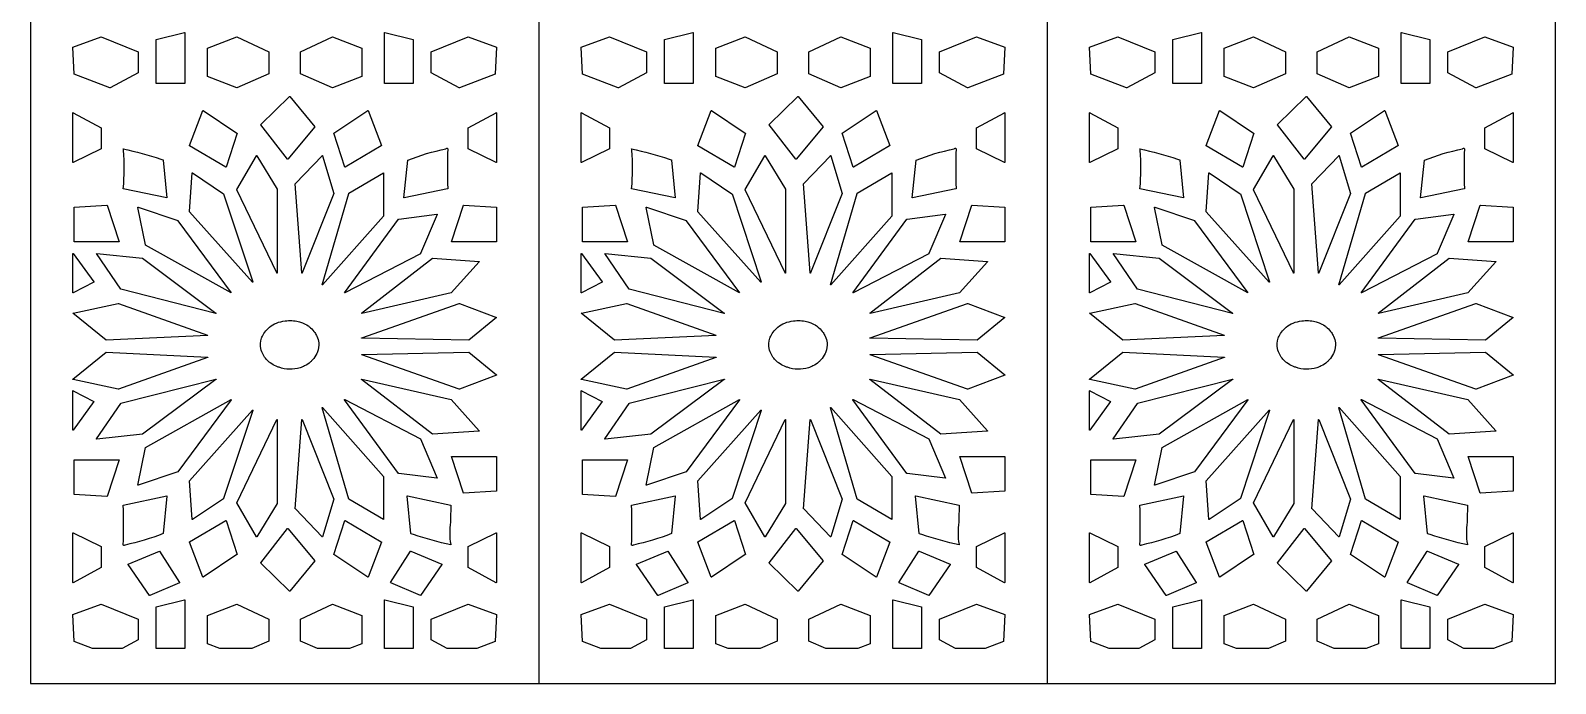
# Model space of a CAD drawing. Header units: millimetres. Extents: x -145 to 725, y -840 to 1160.
# Drawn here: x -145 to 725, y -840 to -467 of the extents above; entities that cross this region are included whole.
import ezdxf

# ---------------------------------------------------------------- set-up
doc = ezdxf.new("R2010")
doc.units = ezdxf.units.MM
doc.layers.add('Default', color=70, linetype='Continuous')

msp = doc.modelspace()

# ---------------------------------------------------------------- linework, layer by layer
at = {"layer": 'Default'}
for p, q in [((145, 1160), (145, -840)), ((435, 1160), (435, -840))]:
    msp.add_line(p, q, dxfattribs=at)
for points in [[(435, 1160), (145, 1160), (-145, 1160), (-145, -840), (145, -840), (435, -840), (725, -840), (725, 1160)], [(-73.3, -796.27), (-73.3, -796.27)], [(216.7, -796.27), (216.7, -796.27)], [(506.7, -796.27), (506.7, -796.27)], [(-120.76, -800.57), (-120.76, -800.57)], [(-83.51, -803.41), (-83.51, -803.41)], [(-44.04, -801.18), (-44.04, -801.18)], [(44.11, -801.27), (44.11, -801.27)], [(83.58, -803.33), (83.58, -803.33)], [(120.83, -800.66), (120.83, -800.66)], [(169.24, -800.57), (169.24, -800.57)], [(206.49, -803.41), (206.49, -803.41)], [(245.96, -801.18), (245.96, -801.18)], [(334.11, -801.27), (334.11, -801.27)], [(373.58, -803.33), (373.58, -803.33)], [(410.83, -800.66), (410.83, -800.66)], [(459.24, -800.57), (459.24, -800.57)], [(496.49, -803.41), (496.49, -803.41)], [(535.96, -801.18), (535.96, -801.18)], [(624.11, -801.27), (624.11, -801.27)], [(663.58, -803.33), (663.58, -803.33)], [(700.83, -800.66), (700.83, -800.66)], [(-120.11, -815.99), (-120.11, -815.99)], [(-44.11, -817.21), (-44.11, -817.21)], [(8.98, -815.68), (8.98, -815.68)], [(44.04, -817.3), (44.04, -817.3)], [(120.04, -816.07), (120.04, -816.07)], [(169.89, -815.99), (169.89, -815.99)], [(245.89, -817.21), (245.89, -817.21)], [(298.98, -815.68), (298.98, -815.68)], [(334.04, -817.3), (334.04, -817.3)], [(410.04, -816.07), (410.04, -816.07)], [(459.89, -815.99), (459.89, -815.99)], [(535.89, -817.21), (535.89, -817.21)], [(588.98, -815.68), (588.98, -815.68)], [(624.04, -817.3), (624.04, -817.3)], [(700.04, -816.07), (700.04, -816.07)]]:
    msp.add_lwpolyline(points, close=True, dxfattribs=at)
for points in [[(-73.38, -497.47), (-73.38, -472.64, -0.313957), (-73.3, -472.54), (-57.12, -468.56, -0.371407), (-56.98, -468.61, -0.132813), (-56.97, -468.65), (-56.97, -497.47, -0.355886), (-57.09, -497.57), (-73.27, -497.57, -0.312028), (-73.37, -497.5, -0.103796)], [(57.12, -468.56), (73.3, -472.54, -0.338746), (73.38, -472.63), (73.38, -472.64), (73.38, -497.47, -0.355888), (73.27, -497.57), (57.09, -497.57, -0.312009), (56.98, -497.5, -0.103813), (56.97, -497.47), (56.97, -468.65, -0.394029), (57.11, -468.56)], [(216.62, -497.47), (216.62, -472.64, -0.313957), (216.7, -472.54), (232.88, -468.56, -0.371407), (233.02, -468.61, -0.132813), (233.03, -468.65), (233.03, -497.47, -0.355886), (232.91, -497.57), (216.73, -497.57, -0.312028), (216.63, -497.5, -0.103796)], [(347.12, -468.56), (363.3, -472.54, -0.338746), (363.38, -472.63), (363.38, -472.64), (363.38, -497.47, -0.355888), (363.27, -497.57), (347.09, -497.57, -0.312009), (346.98, -497.5, -0.103813), (346.97, -497.47), (346.97, -468.65, -0.394029), (347.11, -468.56)], [(506.62, -497.47), (506.62, -472.64, -0.313957), (506.7, -472.54), (522.88, -468.56, -0.371407), (523.02, -468.61, -0.132813), (523.03, -468.65), (523.03, -497.47, -0.355886), (522.91, -497.57), (506.73, -497.57, -0.312028), (506.63, -497.5, -0.103796)], [(637.12, -468.56), (653.3, -472.54, -0.338746), (653.38, -472.63), (653.38, -472.64), (653.38, -497.47, -0.355888), (653.27, -497.57), (637.09, -497.57, -0.312009), (636.98, -497.5, -0.103813), (636.97, -497.47), (636.97, -468.65, -0.394029), (637.11, -468.56)], [(-104.67, -471.02), (-83.58, -479.6, -0.328432), (-83.51, -479.69), (-83.51, -491.34, -0.263614), (-83.57, -491.42), (-99.57, -500, -0.214637), (-99.68, -500.01), (-120.04, -492.35, -0.322823), (-120.11, -492.26), (-120.83, -476.93, -0.309298), (-120.76, -476.84), (-104.76, -471.02, -0.185215)], [(-27.32, -500.01), (-44.04, -493.57, -0.333557), (-44.11, -493.48), (-44.11, -477.54, -0.290236), (-44.04, -477.45), (-27.32, -471.02, -0.203521), (-27.21, -471.02), (-9.03, -479.6, -0.310421), (-8.98, -479.69), (-8.98, -491.95, -0.277557), (-9.04, -492.04), (-27.22, -500.01, -0.195534)], [(44.11, -477.54), (44.11, -493.48, -0.290236), (44.04, -493.57), (27.32, -500.01, -0.196401), (27.22, -500.01), (9.04, -492.04, -0.320509), (8.98, -491.95), (8.98, -479.69, -0.269905), (9.03, -479.6), (27.21, -471.02, -0.202155), (27.32, -471.02), (44.04, -477.45, -0.333557)], [(120.04, -492.35), (99.68, -500.01, -0.217911), (99.57, -500), (83.57, -491.42, -0.289603), (83.52, -491.34), (83.52, -479.69, -0.284943), (83.58, -479.6), (104.67, -471.02, -0.184502), (104.77, -471.02), (120.76, -476.84, -0.352308), (120.83, -476.93), (120.11, -492.26, -0.278825)], [(185.33, -471.02), (206.42, -479.6, -0.328432), (206.49, -479.69), (206.49, -491.34, -0.263614), (206.43, -491.42), (190.43, -500, -0.214637), (190.32, -500.01), (169.96, -492.35, -0.322823), (169.89, -492.26), (169.17, -476.93, -0.309298), (169.24, -476.84), (185.24, -471.02, -0.185215)], [(262.68, -500.01), (245.96, -493.57, -0.333557), (245.89, -493.48), (245.89, -477.54, -0.290236), (245.96, -477.45), (262.68, -471.02, -0.203521), (262.79, -471.02), (280.97, -479.6, -0.310421), (281.02, -479.69), (281.02, -491.95, -0.277557), (280.96, -492.04), (262.78, -500.01, -0.195534)], [(334.11, -477.54), (334.11, -493.48, -0.290236), (334.04, -493.57), (317.32, -500.01, -0.196401), (317.22, -500.01), (299.04, -492.04, -0.320509), (298.98, -491.95), (298.98, -479.69, -0.269905), (299.03, -479.6), (317.21, -471.02, -0.202155), (317.32, -471.02), (334.04, -477.45, -0.333557)], [(410.04, -492.35), (389.68, -500.01, -0.217911), (389.57, -500), (373.57, -491.42, -0.289603), (373.52, -491.34), (373.52, -479.69, -0.284943), (373.58, -479.6), (394.67, -471.02, -0.184502), (394.77, -471.02), (410.76, -476.84, -0.352308), (410.83, -476.93), (410.11, -492.26, -0.278825)], [(475.33, -471.02), (496.42, -479.6, -0.328432), (496.49, -479.69), (496.49, -491.34, -0.263614), (496.43, -491.42), (480.43, -500, -0.214637), (480.32, -500.01), (459.96, -492.35, -0.322823), (459.89, -492.26), (459.17, -476.93, -0.309298), (459.24, -476.84), (475.24, -471.02, -0.185215)], [(552.68, -500.01), (535.96, -493.57, -0.333557), (535.89, -493.48), (535.89, -477.54, -0.290236), (535.96, -477.45), (552.68, -471.02, -0.203521), (552.79, -471.02), (570.97, -479.6, -0.310421), (571.02, -479.69), (571.02, -491.95, -0.277557), (570.96, -492.04), (552.78, -500.01, -0.195534)], [(624.11, -477.54), (624.11, -493.48, -0.290236), (624.04, -493.57), (607.32, -500.01, -0.196401), (607.22, -500.01), (589.04, -492.04, -0.320509), (588.98, -491.95), (588.98, -479.69, -0.269905), (589.03, -479.6), (607.21, -471.02, -0.202155), (607.32, -471.02), (624.04, -477.45, -0.333557)], [(700.04, -492.35), (679.68, -500.01, -0.217911), (679.57, -500), (663.57, -491.42, -0.289603), (663.52, -491.34), (663.52, -479.69, -0.284943), (663.58, -479.6), (684.67, -471.02, -0.184502), (684.77, -471.02), (700.76, -476.84, -0.352308), (700.83, -476.93), (700.11, -492.26, -0.278825)], [(-46.47, -513.03), (-27.2, -525.9, -0.354317), (-27.16, -526), (-33.34, -545.32, -0.435093), (-33.52, -545.37), (-54.24, -533.11, -0.388342), (-54.29, -533), (-46.65, -513.07, -0.443491)], [(-13.67, -521.01), (2.76, -505.07, -0.435072), (2.94, -505.08), (17.18, -522.24, -0.364864), (17.18, -522.36), (1.85, -540.75, -0.459083), (1.66, -540.75), (-13.68, -521.13, -0.385253)], [(55.14, -533.11), (34.42, -545.37, -0.363873), (34.26, -545.35, -0.100889), (34.24, -545.32), (28.06, -526, -0.319753), (28.1, -525.9), (47.37, -513.03, -0.360597), (47.53, -513.04, -0.105389), (47.55, -513.07), (55.19, -533, -0.353843)], [(243.53, -513.03), (262.8, -525.9, -0.354317), (262.84, -526), (256.66, -545.32, -0.435093), (256.48, -545.37), (235.76, -533.11, -0.388342), (235.71, -533), (243.35, -513.07, -0.443491)], [(276.33, -521.01), (292.76, -505.07, -0.435072), (292.94, -505.08), (307.18, -522.24, -0.364864), (307.18, -522.36), (291.85, -540.75, -0.459083), (291.66, -540.75), (276.32, -521.13, -0.385253)], [(345.14, -533.11), (324.42, -545.37, -0.363873), (324.26, -545.35, -0.100889), (324.24, -545.32), (318.06, -526, -0.319753), (318.1, -525.9), (337.37, -513.03, -0.360597), (337.53, -513.04, -0.105389), (337.55, -513.07), (345.19, -533, -0.353843)], [(533.53, -513.03), (552.8, -525.9, -0.354317), (552.84, -526), (546.66, -545.32, -0.435093), (546.48, -545.37), (525.76, -533.11, -0.388342), (525.71, -533), (533.35, -513.07, -0.443491)], [(566.33, -521.01), (582.76, -505.07, -0.435072), (582.94, -505.08), (597.18, -522.24, -0.364864), (597.18, -522.36), (581.85, -540.75, -0.459083), (581.66, -540.75), (566.32, -521.13, -0.385253)], [(635.14, -533.11), (614.42, -545.37, -0.363873), (614.26, -545.35, -0.100889), (614.24, -545.32), (608.06, -526, -0.319753), (608.1, -525.9), (627.37, -513.03, -0.360597), (627.53, -513.04, -0.105389), (627.55, -513.07), (635.19, -533, -0.353843)], [(-104.6, -522.91), (-104.6, -534.79, -0.268212), (-104.66, -534.87), (-120.66, -542.62, -0.341154), (-120.81, -542.59, -0.208315), (-120.83, -542.53), (-120.83, -514.33, -0.390005), (-120.7, -514.24, -0.076348), (-120.66, -514.25), (-104.66, -522.83, -0.291202)], [(104.6, -534.79), (104.6, -522.91, -0.26013), (104.66, -522.83), (120.66, -514.25, -0.337115), (120.81, -514.27, -0.224277), (120.83, -514.33), (120.83, -542.53, -0.389397), (120.7, -542.63, -0.065958), (120.66, -542.62), (104.66, -534.87, -0.306925)], [(185.4, -522.91), (185.4, -534.79, -0.268212), (185.34, -534.87), (169.34, -542.62, -0.341154), (169.19, -542.59, -0.208315), (169.17, -542.53), (169.17, -514.33, -0.390005), (169.3, -514.24, -0.076348), (169.34, -514.25), (185.34, -522.83, -0.291202)], [(394.6, -534.79), (394.6, -522.91, -0.26013), (394.66, -522.83), (410.66, -514.25, -0.337115), (410.81, -514.27, -0.224277), (410.83, -514.33), (410.83, -542.53, -0.389397), (410.7, -542.63, -0.065958), (410.66, -542.62), (394.66, -534.87, -0.306925)], [(475.4, -522.91), (475.4, -534.79, -0.268212), (475.34, -534.87), (459.34, -542.62, -0.341154), (459.19, -542.59, -0.208315), (459.17, -542.53), (459.17, -514.33, -0.390005), (459.3, -514.24, -0.076348), (459.34, -514.25), (475.34, -522.83, -0.291202)], [(684.6, -534.79), (684.6, -522.91, -0.26013), (684.66, -522.83), (700.66, -514.25, -0.337115), (700.81, -514.27, -0.224277), (700.83, -514.33), (700.83, -542.53, -0.389397), (700.7, -542.63, -0.065958), (700.66, -542.62), (684.66, -534.87, -0.306925)], [(-92.09, -534.92, -0.031047), (-70.73, -540.76, -0.001988), (-69.41, -541.22, -0.321287), (-69.33, -541.3), (-67.15, -562.76, -0.393551), (-67.28, -562.86), (-67.3, -562.86), (-92.04, -557.65, 0.040598), (-91.93, -535.71, 0.122148)], [(-15.9, -538.81), (-4.26, -557.82, -0.140421), (-4.25, -557.86), (-4.25, -605.68, -0.776467), (-4.47, -605.72), (-27.38, -558.2, -0.249426), (-27.37, -558.12), (-16.1, -538.81, -0.544222)], [(9.7, -605.69), (6.07, -554.8, -0.213473), (6.09, -554.73), (21.36, -538.79, -0.58351), (21.56, -538.83), (21.56, -538.83), (28.11, -560.29, -0.171915), (28.11, -560.34), (9.93, -605.72, -0.542218), (9.72, -605.74, -0.146566)], [(92.94, -557.65), (68.2, -562.86, -0.369619), (68.06, -562.81, -0.157009), (68.05, -562.76), (70.24, -541.3, -0.039301), (91.96, -534.82), (91.97, -534.82, -0.214847), (92.42, -534.55, -0.191851), (92.89, -534.68, -0.151676), (93.03, -534.84, 0.017088), (93.03, -557.55, -0.334655)], [(197.91, -534.92, -0.031047), (219.27, -540.76, -0.001988), (220.59, -541.22, -0.321287), (220.67, -541.3), (222.85, -562.76, -0.393551), (222.72, -562.86), (222.7, -562.86), (197.96, -557.65, 0.040598), (198.07, -535.71, 0.122148)], [(274.1, -538.81), (285.74, -557.82, -0.140421), (285.75, -557.86), (285.75, -605.68, -0.776467), (285.53, -605.72), (262.62, -558.2, -0.249426), (262.63, -558.12), (273.9, -538.81, -0.544222)], [(299.7, -605.69), (296.07, -554.8, -0.213473), (296.09, -554.73), (311.36, -538.79, -0.58351), (311.56, -538.83), (311.56, -538.83), (318.11, -560.29, -0.171915), (318.11, -560.34), (299.93, -605.72, -0.542218), (299.72, -605.74, -0.146566)], [(382.94, -557.65), (358.2, -562.86, -0.369619), (358.06, -562.81, -0.157009), (358.05, -562.76), (360.24, -541.3, -0.039301), (381.96, -534.82), (381.97, -534.82, -0.214847), (382.42, -534.55, -0.191851), (382.89, -534.68, -0.151676), (383.03, -534.84, 0.017088), (383.03, -557.55, -0.334655)], [(487.91, -534.92, -0.031047), (509.27, -540.76, -0.001988), (510.59, -541.22, -0.321287), (510.67, -541.3), (512.85, -562.76, -0.393551), (512.72, -562.86), (512.7, -562.86), (487.96, -557.65, 0.040598), (488.07, -535.71, 0.122148)], [(564.1, -538.81), (575.74, -557.82, -0.140421), (575.75, -557.86), (575.75, -605.68, -0.776467), (575.53, -605.72), (552.62, -558.2, -0.249426), (552.63, -558.12), (563.9, -538.81, -0.544222)], [(589.7, -605.69), (586.07, -554.8, -0.213473), (586.09, -554.73), (601.36, -538.79, -0.58351), (601.56, -538.83), (601.56, -538.83), (608.11, -560.29, -0.171915), (608.11, -560.34), (589.93, -605.72, -0.542218), (589.72, -605.74, -0.146566)], [(672.94, -557.65), (648.2, -562.86, -0.369619), (648.06, -562.81, -0.157009), (648.05, -562.76), (650.24, -541.3, -0.039301), (671.96, -534.82), (671.97, -534.82, -0.214847), (672.42, -534.55, -0.191851), (672.89, -534.68, -0.151676), (673.03, -534.84, 0.017088), (673.03, -557.55, -0.334655)], [(-52.65, -548.59), (-34.83, -560.54, -0.168051), (-34.8, -560.59), (-18.07, -610.87, -0.688281), (-18.27, -610.95), (-54.27, -570.8, -0.204054), (-54.29, -570.73), (-52.84, -548.66, -0.51677)], [(21.34, -612.41), (36.61, -560.29, -0.189507), (36.66, -560.23), (56.29, -548.58, -0.454024), (56.47, -548.63, -0.118573), (56.47, -548.66), (56.47, -573.19, -0.183816), (56.45, -573.25), (21.55, -612.49, -0.553764), (21.34, -612.47, -0.20786)], [(237.35, -548.59), (255.17, -560.54, -0.168051), (255.2, -560.59), (271.93, -610.87, -0.688281), (271.73, -610.95), (235.73, -570.8, -0.204054), (235.71, -570.73), (237.16, -548.66, -0.51677)], [(311.34, -612.41), (326.61, -560.29, -0.189507), (326.66, -560.23), (346.29, -548.58, -0.454024), (346.47, -548.63, -0.118573), (346.47, -548.66), (346.47, -573.19, -0.183816), (346.45, -573.25), (311.55, -612.49, -0.553764), (311.34, -612.47, -0.20786)], [(527.35, -548.59), (545.17, -560.54, -0.168051), (545.2, -560.59), (561.93, -610.87, -0.688281), (561.73, -610.95), (525.73, -570.8, -0.204054), (525.71, -570.73), (527.16, -548.66, -0.51677)], [(601.34, -612.41), (616.61, -560.29, -0.189507), (616.66, -560.23), (636.29, -548.58, -0.454024), (636.47, -548.63, -0.118573), (636.47, -548.66), (636.47, -573.19, -0.183816), (636.45, -573.25), (601.55, -612.49, -0.553764), (601.34, -612.47, -0.20786)], [(-120.11, -587.9), (-120.11, -568.28, -0.348082), (-120, -568.19), (-101.46, -566.96, -0.326372), (-101.34, -567.02), (-101.34, -567.03), (-94.43, -587.88, -0.377277), (-94.51, -588, -0.057318), (-94.54, -588), (-119.99, -588, -0.333844), (-120.1, -587.93, -0.087285)], [(-30.61, -617.11), (-79.33, -589.82, -0.22772), (-79.38, -589.76), (-83.74, -568.3, -0.488385), (-83.59, -568.19), (-61.04, -575.86, -0.152), (-60.99, -575.9), (-30.45, -616.98, -0.494369), (-30.54, -617.12, -0.128005)], [(34.08, -616.98), (64.99, -574.98, -0.198653), (65.07, -574.93), (86.89, -572.17, -0.407113), (87.02, -572.25, -0.162856), (87.01, -572.3), (77.56, -594.68, -0.16679), (77.51, -594.73), (34.24, -617.11, -0.46922), (34.07, -617.06, -0.288409)], [(95.16, -587.88), (102.06, -567.03, -0.303537), (102.18, -566.96), (120.73, -568.19, -0.267642), (120.82, -568.24, -0.12097), (120.83, -568.28), (120.83, -587.9, -0.355753), (120.72, -588), (120.72, -588), (95.27, -588, -0.335937), (95.16, -587.94, -0.179979)], [(169.89, -587.9), (169.89, -568.28, -0.348082), (170, -568.19), (188.54, -566.96, -0.326372), (188.66, -567.02), (188.66, -567.03), (195.57, -587.88, -0.377277), (195.49, -588, -0.057318), (195.46, -588), (170.01, -588, -0.333844), (169.9, -587.93, -0.087285)], [(259.39, -617.11), (210.67, -589.82, -0.22772), (210.62, -589.76), (206.26, -568.3, -0.488385), (206.41, -568.19), (228.96, -575.86, -0.152), (229.01, -575.9), (259.55, -616.98, -0.494369), (259.46, -617.12, -0.128005)], [(324.08, -616.98), (354.99, -574.98, -0.198653), (355.07, -574.93), (376.89, -572.17, -0.407113), (377.02, -572.25, -0.162856), (377.01, -572.3), (367.56, -594.68, -0.16679), (367.51, -594.73), (324.24, -617.11, -0.46922), (324.07, -617.06, -0.288409)], [(385.16, -587.88), (392.06, -567.03, -0.303537), (392.18, -566.96), (410.73, -568.19, -0.267642), (410.82, -568.24, -0.12097), (410.83, -568.28), (410.83, -587.9, -0.355753), (410.72, -588), (410.72, -588), (385.27, -588, -0.335937), (385.16, -587.94, -0.179979)], [(459.89, -587.9), (459.89, -568.28, -0.348082), (460, -568.19), (478.54, -566.96, -0.326372), (478.66, -567.02), (478.66, -567.03), (485.57, -587.88, -0.377277), (485.49, -588, -0.057318), (485.46, -588), (460.01, -588, -0.333844), (459.9, -587.93, -0.087285)], [(549.39, -617.11), (500.67, -589.82, -0.22772), (500.62, -589.76), (496.26, -568.3, -0.488385), (496.41, -568.19), (518.96, -575.86, -0.152), (519.01, -575.9), (549.55, -616.98, -0.494369), (549.46, -617.12, -0.128005)], [(614.08, -616.98), (644.99, -574.98, -0.198653), (645.07, -574.93), (666.89, -572.17, -0.407113), (667.02, -572.25, -0.162856), (667.01, -572.3), (657.56, -594.68, -0.16679), (657.51, -594.73), (614.24, -617.11, -0.46922), (614.07, -617.06, -0.288409)], [(675.16, -587.88), (682.06, -567.03, -0.303537), (682.18, -566.96), (700.73, -568.19, -0.267642), (700.82, -568.24, -0.12097), (700.83, -568.28), (700.83, -587.9, -0.355753), (700.72, -588), (700.72, -588), (675.27, -588, -0.335937), (675.16, -587.94, -0.179979)], [(-108.84, -610.98), (-120.66, -617.11, -0.355387), (-120.81, -617.08, -0.237636), (-120.83, -617.03), (-120.83, -594.65, -0.365915), (-120.73, -594.55, -0.27671), (-120.62, -594.6), (-108.8, -610.84, -0.438598)], [(-81.01, -597.33), (-39.19, -628.6, -0.597002), (-39.25, -628.77, -0.107699), (-39.3, -628.77), (-93.48, -614.97, -0.190932), (-93.55, -614.93), (-107.36, -594.7, -0.542452), (-107.26, -594.55), (-107.25, -594.55), (-81.07, -597.31, -0.134841)], [(84.37, -597.31), (110.91, -599.15, -0.515323), (111.01, -599.27, -0.116496), (110.99, -599.31), (94.99, -617.09, -0.15123), (94.93, -617.12), (44.03, -628.77, -0.466255), (43.88, -628.69, -0.271128), (43.92, -628.6), (84.28, -597.34, -0.179097)], [(181.16, -610.98), (169.34, -617.11, -0.355387), (169.19, -617.08, -0.237636), (169.17, -617.03), (169.17, -594.65, -0.365915), (169.27, -594.55, -0.27671), (169.38, -594.6), (181.2, -610.84, -0.438598)], [(208.99, -597.33), (250.81, -628.6, -0.597002), (250.75, -628.77, -0.107699), (250.7, -628.77), (196.52, -614.97, -0.190932), (196.45, -614.93), (182.64, -594.7, -0.542452), (182.74, -594.55), (182.75, -594.55), (208.93, -597.31, -0.134841)], [(374.37, -597.31), (400.91, -599.15, -0.515323), (401.01, -599.27, -0.116496), (400.99, -599.31), (384.99, -617.09, -0.15123), (384.93, -617.12), (334.03, -628.77, -0.466255), (333.88, -628.69, -0.271128), (333.92, -628.6), (374.28, -597.34, -0.179097)], [(471.16, -610.98), (459.34, -617.11, -0.355387), (459.19, -617.08, -0.237636), (459.17, -617.03), (459.17, -594.65, -0.365915), (459.27, -594.55, -0.27671), (459.38, -594.6), (471.2, -610.84, -0.438598)], [(498.99, -597.33), (540.81, -628.6, -0.597002), (540.75, -628.77, -0.107699), (540.7, -628.77), (486.52, -614.97, -0.190932), (486.45, -614.93), (472.64, -594.7, -0.542452), (472.74, -594.55), (472.75, -594.55), (498.93, -597.31, -0.134841)], [(664.37, -597.31), (690.91, -599.15, -0.515323), (691.01, -599.27, -0.116496), (690.99, -599.31), (674.99, -617.09, -0.15123), (674.93, -617.12), (624.03, -628.77, -0.466255), (623.88, -628.69, -0.271128), (623.92, -628.6), (664.28, -597.34, -0.179097)], [(-94.86, -623.07), (-43.95, -641.16, -0.788219), (-43.99, -641.34), (-43.99, -641.34), (-101.8, -644.1, -0.188634), (-101.89, -644.07), (-120.8, -628.75, -0.609808), (-120.75, -628.58), (-94.93, -623.06, -0.137896)], [(105.08, -644.1), (43.99, -642.87, -0.559991), (43.89, -642.75, -0.218751), (43.95, -642.69), (99.58, -623.07, -0.175925), (99.68, -623.07), (120.77, -631.04, -0.612357), (120.8, -631.2), (105.16, -644.07, -0.173252)], [(195.14, -623.07), (246.05, -641.16, -0.788219), (246.01, -641.34), (246.01, -641.34), (188.2, -644.1, -0.188634), (188.11, -644.07), (169.2, -628.75, -0.609808), (169.25, -628.58), (195.07, -623.06, -0.137896)], [(395.08, -644.1), (333.99, -642.87, -0.559991), (333.89, -642.75, -0.218751), (333.95, -642.69), (389.58, -623.07, -0.175925), (389.68, -623.07), (410.77, -631.04, -0.612357), (410.8, -631.2), (395.16, -644.07, -0.173252)], [(485.14, -623.07), (536.05, -641.16, -0.788219), (536.01, -641.34), (536.01, -641.34), (478.2, -644.1, -0.188634), (478.11, -644.07), (459.2, -628.75, -0.609808), (459.25, -628.58), (485.07, -623.06, -0.137896)], [(685.08, -644.1), (623.99, -642.87, -0.559991), (623.89, -642.75, -0.218751), (623.95, -642.69), (679.58, -623.07, -0.175925), (679.68, -623.07), (700.77, -631.04, -0.612357), (700.8, -631.2), (685.16, -644.07, -0.173252)], [(2.85, -660.71, -0.068165), (-3.21, -659.56, -0.018332), (-4.85, -658.94, -0.056741), (-8.19, -657.06, -0.023658), (-9.47, -656.05, -0.064014), (-11.46, -653.8, -0.041877), (-12.33, -652.27, -0.07775), (-13.58, -648.9, -0.133544), (-13.17, -642.96, -0.025756), (-12.71, -641.82, -0.061011), (-10.7, -638.73, -0.044453), (-8.6, -636.66, -0.072767), (-4.7, -634.33, -0.06443), (0.24, -633.05, -0.092176), (7.78, -633.47, -0.035694), (10.12, -634.19, -0.058051), (13.33, -635.89, -0.036229), (14.75, -637.02, -0.061687), (17.22, -639.78, -0.044168), (18.42, -641.87, -0.08405), (19.44, -645.61, -0.113781), (18.76, -650.77, -0.022101), (18.34, -651.75, -0.070272), (15.86, -655.35, -0.023478), (14.75, -656.45, -0.071074), (11.39, -658.81, -0.042337), (8.82, -659.84, -0.075667)], [(292.85, -660.71, -0.068165), (286.79, -659.56, -0.018332), (285.15, -658.94, -0.056741), (281.81, -657.06, -0.023658), (280.53, -656.05, -0.064014), (278.54, -653.8, -0.041877), (277.67, -652.27, -0.07775), (276.42, -648.9, -0.133544), (276.83, -642.96, -0.025756), (277.29, -641.82, -0.061011), (279.3, -638.73, -0.044453), (281.4, -636.66, -0.072767), (285.3, -634.33, -0.06443), (290.24, -633.05, -0.092176), (297.78, -633.47, -0.035694), (300.12, -634.19, -0.058051), (303.33, -635.89, -0.036229), (304.75, -637.02, -0.061687), (307.22, -639.78, -0.044168), (308.42, -641.87, -0.08405), (309.44, -645.61, -0.113781), (308.76, -650.77, -0.022101), (308.34, -651.75, -0.070272), (305.86, -655.35, -0.023478), (304.75, -656.45, -0.071074), (301.39, -658.81, -0.042337), (298.82, -659.84, -0.075667)], [(582.85, -660.71, -0.068165), (576.79, -659.56, -0.018332), (575.15, -658.94, -0.056741), (571.81, -657.06, -0.023658), (570.53, -656.05, -0.064014), (568.54, -653.8, -0.041877), (567.67, -652.27, -0.07775), (566.42, -648.9, -0.133544), (566.83, -642.96, -0.025756), (567.29, -641.82, -0.061011), (569.3, -638.73, -0.044453), (571.4, -636.66, -0.072767), (575.3, -634.33, -0.06443), (580.24, -633.05, -0.092176), (587.78, -633.47, -0.035694), (590.12, -634.19, -0.058051), (593.33, -635.89, -0.036229), (594.75, -637.02, -0.061687), (597.22, -639.78, -0.044168), (598.42, -641.87, -0.08405), (599.44, -645.61, -0.113781), (598.76, -650.77, -0.022101), (598.34, -651.75, -0.070272), (595.86, -655.35, -0.023478), (594.75, -656.45, -0.071074), (591.39, -658.81, -0.042337), (588.82, -659.84, -0.075667)], [(-101.8, -650.96), (-43.99, -653.72, -0.563864), (-43.89, -653.84, -0.2084), (-43.95, -653.9), (-94.86, -671.99, -0.137807), (-94.93, -671.99), (-120.75, -666.48, -0.69256), (-120.8, -666.31), (-101.89, -650.98, -0.178487)], [(99.58, -671.99), (43.95, -652.37, -0.789035), (43.99, -652.18), (43.99, -652.18), (105.08, -650.96, -0.184088), (105.16, -650.99), (120.8, -663.86, -0.562993), (120.77, -664.02), (99.68, -671.99, -0.175566)], [(188.2, -650.96), (246.01, -653.72, -0.563864), (246.11, -653.84, -0.2084), (246.05, -653.9), (195.14, -671.99, -0.137807), (195.07, -671.99), (169.25, -666.48, -0.69256), (169.2, -666.31), (188.11, -650.98, -0.178487)], [(389.58, -671.99), (333.95, -652.37, -0.789035), (333.99, -652.18), (333.99, -652.18), (395.08, -650.96, -0.184088), (395.16, -650.99), (410.8, -663.86, -0.562993), (410.77, -664.02), (389.68, -671.99, -0.175566)], [(478.2, -650.96), (536.01, -653.72, -0.563864), (536.11, -653.84, -0.2084), (536.05, -653.9), (485.14, -671.99, -0.137807), (485.07, -671.99), (459.25, -666.48, -0.69256), (459.2, -666.31), (478.11, -650.98, -0.178487)], [(679.58, -671.99), (623.95, -652.37, -0.789035), (623.99, -652.18), (623.99, -652.18), (685.08, -650.96, -0.184088), (685.16, -650.99), (700.8, -663.86, -0.562993), (700.77, -664.02), (679.68, -671.99, -0.175566)], [(-107.36, -700.36), (-93.55, -680.13, -0.174423), (-93.48, -680.08), (-39.3, -666.29, -0.467643), (-39.16, -666.37, -0.281397), (-39.19, -666.46), (-81.01, -697.72, -0.134059), (-81.07, -697.75), (-107.25, -700.51, -0.493192), (-107.38, -700.41, -0.142089)], [(84.28, -697.72), (43.92, -666.45, -0.589798), (43.97, -666.29, -0.101883), (44.03, -666.29), (94.93, -677.94, -0.162034), (94.99, -677.97), (110.99, -695.75, -0.563857), (110.91, -695.91), (110.91, -695.91), (84.37, -697.75, -0.186951)], [(182.64, -700.36), (196.45, -680.13, -0.174423), (196.52, -680.08), (250.7, -666.29, -0.467643), (250.84, -666.37, -0.281397), (250.81, -666.46), (208.99, -697.72, -0.134059), (208.93, -697.75), (182.75, -700.51, -0.493192), (182.62, -700.41, -0.142089)], [(374.28, -697.72), (333.92, -666.45, -0.589798), (333.97, -666.29, -0.101883), (334.03, -666.29), (384.93, -677.94, -0.162034), (384.99, -677.97), (400.99, -695.75, -0.563857), (400.91, -695.91), (400.91, -695.91), (374.37, -697.75, -0.186951)], [(472.64, -700.36), (486.45, -680.13, -0.174423), (486.52, -680.08), (540.7, -666.29, -0.467643), (540.84, -666.37, -0.281397), (540.81, -666.46), (498.99, -697.72, -0.134059), (498.93, -697.75), (472.75, -700.51, -0.493192), (472.62, -700.41, -0.142089)], [(664.28, -697.72), (623.92, -666.45, -0.589798), (623.97, -666.29, -0.101883), (624.03, -666.29), (674.93, -677.94, -0.162034), (674.99, -677.97), (690.99, -695.75, -0.563857), (690.91, -695.91), (690.91, -695.91), (664.37, -697.75, -0.186951)], [(-108.8, -679.16), (-120.62, -695.4, -0.449433), (-120.82, -695.4, -0.23657), (-120.83, -695.35), (-120.83, -672.97, -0.35362), (-120.72, -672.88, -0.11589), (-120.66, -672.89), (-108.84, -679.02, -0.489108)], [(-61.04, -719.2), (-83.59, -726.86, -0.398415), (-83.74, -726.81, -0.165449), (-83.74, -726.76), (-79.38, -705.3, -0.210051), (-79.33, -705.23), (-30.61, -677.95, -0.489451), (-30.43, -678, -0.283357), (-30.45, -678.08), (-60.99, -719.16, -0.15133)], [(34.24, -677.95), (77.51, -700.33, -0.184006), (77.56, -700.38), (87.01, -722.76, -0.463848), (86.9, -722.89), (86.89, -722.89), (65.07, -720.13, -0.210212), (64.99, -720.08), (34.08, -678.08, -0.488861), (34.16, -677.94, -0.151499)], [(181.2, -679.16), (169.38, -695.4, -0.449433), (169.18, -695.4, -0.23657), (169.17, -695.35), (169.17, -672.97, -0.35362), (169.28, -672.88, -0.11589), (169.34, -672.89), (181.16, -679.02, -0.489108)], [(228.96, -719.2), (206.41, -726.86, -0.398415), (206.26, -726.81, -0.165449), (206.26, -726.76), (210.62, -705.3, -0.210051), (210.67, -705.23), (259.39, -677.95, -0.489451), (259.57, -678, -0.283357), (259.55, -678.08), (229.01, -719.16, -0.15133)], [(324.24, -677.95), (367.51, -700.33, -0.184006), (367.56, -700.38), (377.01, -722.76, -0.463848), (376.9, -722.89), (376.89, -722.89), (355.07, -720.13, -0.210212), (354.99, -720.08), (324.08, -678.08, -0.488861), (324.16, -677.94, -0.151499)], [(471.2, -679.16), (459.38, -695.4, -0.449433), (459.18, -695.4, -0.23657), (459.17, -695.35), (459.17, -672.97, -0.35362), (459.28, -672.88, -0.11589), (459.34, -672.89), (471.16, -679.02, -0.489108)], [(518.96, -719.2), (496.41, -726.86, -0.398415), (496.26, -726.81, -0.165449), (496.26, -726.76), (500.62, -705.3, -0.210051), (500.67, -705.23), (549.39, -677.95, -0.489451), (549.57, -678, -0.283357), (549.55, -678.08), (519.01, -719.16, -0.15133)], [(614.24, -677.95), (657.51, -700.33, -0.184006), (657.56, -700.38), (667.01, -722.76, -0.463848), (666.9, -722.89), (666.89, -722.89), (645.07, -720.13, -0.210212), (644.99, -720.08), (614.08, -678.08, -0.488861), (614.16, -677.94, -0.151499)], [(-34.83, -734.52), (-52.65, -746.47, -0.435982), (-52.83, -746.43), (-52.84, -746.4), (-54.29, -724.33, -0.203097), (-54.27, -724.26), (-18.27, -684.1, -0.542639), (-18.07, -684.12, -0.222525), (-18.07, -684.19), (-34.8, -734.47, -0.164767)], [(36.61, -734.77), (21.34, -682.65, -0.686973), (21.55, -682.57), (56.45, -721.81, -0.186194), (56.47, -721.87), (56.47, -746.39, -0.512392), (56.29, -746.47), (36.66, -734.82, -0.19074)], [(255.17, -734.52), (237.35, -746.47, -0.435982), (237.17, -746.43), (237.16, -746.4), (235.71, -724.33, -0.203097), (235.73, -724.26), (271.73, -684.1, -0.542639), (271.93, -684.12, -0.222525), (271.93, -684.19), (255.2, -734.47, -0.164767)], [(326.61, -734.77), (311.34, -682.65, -0.686973), (311.55, -682.57), (346.45, -721.81, -0.186194), (346.47, -721.87), (346.47, -746.39, -0.512392), (346.29, -746.47), (326.66, -734.82, -0.19074)], [(545.17, -734.52), (527.35, -746.47, -0.435982), (527.17, -746.43), (527.16, -746.4), (525.71, -724.33, -0.203097), (525.73, -724.26), (561.73, -684.1, -0.542639), (561.93, -684.12, -0.222525), (561.93, -684.19), (545.2, -734.47, -0.164767)], [(616.61, -734.77), (601.34, -682.65, -0.686973), (601.55, -682.57), (636.45, -721.81, -0.186194), (636.47, -721.87), (636.47, -746.39, -0.512392), (636.29, -746.47), (616.66, -734.82, -0.19074)], [(-4.26, -737.24), (-15.9, -756.25, -0.546929), (-16.1, -756.25), (-27.37, -736.93, -0.251812), (-27.38, -736.85), (-4.47, -689.34, -0.547032), (-4.26, -689.33, -0.140992), (-4.25, -689.37), (-4.25, -737.2, -0.136754)], [(21.36, -756.27), (6.09, -740.32, -0.220153), (6.07, -740.26), (9.7, -689.37, -0.799484), (9.93, -689.34), (28.11, -734.71, -0.172409), (28.11, -734.77), (21.56, -756.23, -0.524675)], [(285.74, -737.24), (274.1, -756.25, -0.546929), (273.9, -756.25), (262.63, -736.93, -0.251812), (262.62, -736.85), (285.53, -689.34, -0.547032), (285.74, -689.33, -0.140992), (285.75, -689.37), (285.75, -737.2, -0.136754)], [(311.36, -756.27), (296.09, -740.32, -0.220153), (296.07, -740.26), (299.7, -689.37, -0.799484), (299.93, -689.34), (318.11, -734.71, -0.172409), (318.11, -734.77), (311.56, -756.23, -0.524675)], [(575.74, -737.24), (564.1, -756.25, -0.546929), (563.9, -756.25), (552.63, -736.93, -0.251812), (552.62, -736.85), (575.53, -689.34, -0.547032), (575.74, -689.33, -0.140992), (575.75, -689.37), (575.75, -737.2, -0.136754)], [(601.36, -756.27), (586.09, -740.32, -0.220153), (586.07, -740.26), (589.7, -689.37, -0.799484), (589.93, -689.34), (608.11, -734.71, -0.172409), (608.11, -734.77), (601.56, -756.23, -0.524675)], [(-94.43, -712.39), (-101.34, -733.24, -0.303537), (-101.46, -733.31), (-120, -732.08, -0.267642), (-120.1, -732.03, -0.12097), (-120.11, -731.99), (-120.11, -712.37, -0.355753), (-120, -712.27), (-119.99, -712.27), (-94.54, -712.27, -0.335937), (-94.43, -712.34, -0.179979)], [(102.06, -731.4), (95.16, -710.55, -0.377277), (95.24, -710.44, -0.057317), (95.27, -710.43), (120.72, -710.43, -0.333845), (120.83, -710.5, -0.087285), (120.83, -710.53), (120.83, -730.15, -0.348082), (120.73, -730.24), (102.18, -731.47, -0.326372), (102.07, -731.41)], [(195.57, -712.39), (188.66, -733.24, -0.303537), (188.54, -733.31), (170, -732.08, -0.267642), (169.9, -732.03, -0.12097), (169.89, -731.99), (169.89, -712.37, -0.355753), (170, -712.27), (170.01, -712.27), (195.46, -712.27, -0.335937), (195.57, -712.34, -0.179979)], [(392.06, -731.4), (385.16, -710.55, -0.377277), (385.24, -710.44, -0.057317), (385.27, -710.43), (410.72, -710.43, -0.333845), (410.83, -710.5, -0.087285), (410.83, -710.53), (410.83, -730.15, -0.348082), (410.73, -730.24), (392.18, -731.47, -0.326372), (392.07, -731.41)], [(485.57, -712.39), (478.66, -733.24, -0.303537), (478.54, -733.31), (460, -732.08, -0.267642), (459.9, -732.03, -0.12097), (459.89, -731.99), (459.89, -712.37, -0.355753), (460, -712.27), (460.01, -712.27), (485.46, -712.27, -0.335937), (485.57, -712.34, -0.179979)], [(682.06, -731.4), (675.16, -710.55, -0.377277), (675.24, -710.44, -0.057317), (675.27, -710.43), (700.72, -710.43, -0.333845), (700.83, -710.5, -0.087285), (700.83, -710.53), (700.83, -730.15, -0.348082), (700.73, -730.24), (682.18, -731.47, -0.326372), (682.07, -731.41)], [(-92.04, -738.14), (-67.3, -732.93, -0.36962), (-67.16, -732.98, -0.157008), (-67.15, -733.03), (-69.33, -754.49, -0.039301), (-91.06, -760.97), (-91.07, -760.97, -0.214848), (-91.52, -761.23, -0.191852), (-91.99, -761.11, -0.151675), (-92.12, -760.95, 0.017088), (-92.12, -738.23, -0.334686)], [(94.81, -760.86, -0.031101), (73.49, -755.04, -0.002049), (72.13, -754.57, -0.321321), (72.05, -754.49), (69.87, -733.03, -0.393536), (70, -732.92), (70.01, -732.93), (94.76, -738.14, -0.001825), (94.59, -747.97), (94.59, -747.97, 0.078628), (94.72, -760.58, 0.069553)], [(197.96, -738.14), (222.7, -732.93, -0.36962), (222.84, -732.98, -0.157008), (222.85, -733.03), (220.67, -754.49, -0.039301), (198.94, -760.97), (198.93, -760.97, -0.214848), (198.48, -761.23, -0.191852), (198.01, -761.11, -0.151675), (197.88, -760.95, 0.017088), (197.88, -738.23, -0.334686)], [(384.81, -760.86, -0.031101), (363.49, -755.04, -0.002049), (362.13, -754.57, -0.321321), (362.05, -754.49), (359.87, -733.03, -0.393536), (360, -732.92), (360.01, -732.93), (384.76, -738.14, -0.001825), (384.59, -747.97), (384.59, -747.97, 0.078628), (384.72, -760.58, 0.069553)], [(487.96, -738.14), (512.7, -732.93, -0.36962), (512.84, -732.98, -0.157008), (512.85, -733.03), (510.67, -754.49, -0.039301), (488.94, -760.97), (488.93, -760.97, -0.214848), (488.48, -761.23, -0.191852), (488.01, -761.11, -0.151675), (487.88, -760.95, 0.017088), (487.88, -738.23, -0.334686)], [(674.81, -760.86, -0.031101), (653.49, -755.04, -0.002049), (652.13, -754.57, -0.321321), (652.05, -754.49), (649.87, -733.03, -0.393536), (650, -732.92), (650.01, -732.93), (674.76, -738.14, -0.001825), (674.59, -747.97), (674.59, -747.97, 0.078628), (674.72, -760.58, 0.069553)], [(-33.34, -746.98), (-27.16, -766.3, -0.319754), (-27.2, -766.4), (-46.47, -779.27, -0.360598), (-46.63, -779.26, -0.105387), (-46.65, -779.23), (-54.29, -759.3, -0.353842), (-54.24, -759.19), (-33.52, -746.93, -0.363873), (-33.36, -746.95, -0.100891)], [(47.37, -779.27), (28.1, -766.4, -0.354318), (28.06, -766.3), (34.24, -746.98, -0.435095), (34.42, -746.93), (55.14, -759.19, -0.38834), (55.19, -759.3), (47.55, -779.23, -0.443489)], [(256.66, -746.98), (262.84, -766.3, -0.319754), (262.8, -766.4), (243.53, -779.27, -0.360598), (243.37, -779.26, -0.105387), (243.35, -779.23), (235.71, -759.3, -0.353842), (235.76, -759.19), (256.48, -746.93, -0.363873), (256.64, -746.95, -0.100891)], [(337.37, -779.27), (318.1, -766.4, -0.354318), (318.06, -766.3), (324.24, -746.98, -0.435095), (324.42, -746.93), (345.14, -759.19, -0.38834), (345.19, -759.3), (337.55, -779.23, -0.443489)], [(546.66, -746.98), (552.84, -766.3, -0.319754), (552.8, -766.4), (533.53, -779.27, -0.360598), (533.37, -779.26, -0.105387), (533.35, -779.23), (525.71, -759.3, -0.353842), (525.76, -759.19), (546.48, -746.93, -0.363873), (546.64, -746.95, -0.100891)], [(627.37, -779.27), (608.1, -766.4, -0.354318), (608.06, -766.3), (614.24, -746.98, -0.435095), (614.42, -746.93), (635.14, -759.19, -0.38834), (635.19, -759.3), (627.55, -779.23, -0.443489)], [(-104.6, -761.92), (-104.6, -773.79, -0.26013), (-104.66, -773.87), (-120.66, -782.46, -0.337115), (-120.81, -782.44, -0.224277), (-120.83, -782.38), (-120.83, -754.17, -0.389397), (-120.69, -754.08, -0.065958), (-120.66, -754.09), (-104.66, -761.83, -0.306925)], [(-13.68, -771.17), (1.66, -751.55, -0.456141), (1.85, -751.55), (17.18, -769.94, -0.365016), (17.18, -770.06), (2.94, -787.22, -0.424435), (2.76, -787.23), (-13.67, -771.29, -0.394101)], [(104.6, -773.79), (104.6, -761.92, -0.268212), (104.66, -761.83), (120.66, -754.09, -0.341154), (120.81, -754.11, -0.208315), (120.83, -754.17), (120.83, -782.38, -0.390005), (120.7, -782.47, -0.076348), (120.66, -782.46), (104.66, -773.87, -0.291202)], [(185.4, -761.92), (185.4, -773.79, -0.26013), (185.34, -773.87), (169.34, -782.46, -0.337115), (169.19, -782.44, -0.224277), (169.17, -782.38), (169.17, -754.17, -0.389397), (169.31, -754.08, -0.065958), (169.34, -754.09), (185.34, -761.83, -0.306925)], [(276.32, -771.17), (291.66, -751.55, -0.456141), (291.85, -751.55), (307.18, -769.94, -0.365016), (307.18, -770.06), (292.94, -787.22, -0.424435), (292.76, -787.23), (276.33, -771.29, -0.394101)], [(394.6, -773.79), (394.6, -761.92, -0.268212), (394.66, -761.83), (410.66, -754.09, -0.341154), (410.81, -754.11, -0.208315), (410.83, -754.17), (410.83, -782.38, -0.390005), (410.7, -782.47, -0.076348), (410.66, -782.46), (394.66, -773.87, -0.291202)], [(475.4, -761.92), (475.4, -773.79, -0.26013), (475.34, -773.87), (459.34, -782.46, -0.337115), (459.19, -782.44, -0.224277), (459.17, -782.38), (459.17, -754.17, -0.389397), (459.31, -754.08, -0.065958), (459.34, -754.09), (475.34, -761.83, -0.306925)], [(566.32, -771.17), (581.66, -751.55, -0.456141), (581.85, -751.55), (597.18, -769.94, -0.365016), (597.18, -770.06), (582.94, -787.22, -0.424435), (582.76, -787.23), (566.33, -771.29, -0.394101)], [(684.6, -773.79), (684.6, -761.92, -0.268212), (684.66, -761.83), (700.66, -754.09, -0.341154), (700.81, -754.11, -0.208315), (700.83, -754.17), (700.83, -782.38, -0.390005), (700.7, -782.47, -0.076348), (700.66, -782.46), (684.66, -773.87, -0.291202)], [(-71.35, -764.44), (-59.98, -782.33, -0.43988), (-60.03, -782.46), (-76.94, -789.86, -0.320783), (-77.08, -789.83), (-77.09, -789.82), (-89.27, -772.12, -0.447473), (-89.23, -771.98), (-89.23, -771.98), (-71.5, -764.4, -0.32152), (-71.36, -764.42)], [(60.44, -782.33), (71.8, -764.44, -0.34417), (71.96, -764.4), (89.68, -771.98, -0.413927), (89.74, -772.09, -0.07516), (89.73, -772.12), (77.55, -789.82, -0.337967), (77.4, -789.86), (60.49, -782.46, -0.413893), (60.43, -782.35)], [(218.65, -764.44), (230.02, -782.33, -0.43988), (229.97, -782.46), (213.06, -789.86, -0.320783), (212.92, -789.83), (212.91, -789.82), (200.73, -772.12, -0.447473), (200.77, -771.98), (200.77, -771.98), (218.5, -764.4, -0.32152), (218.64, -764.42)], [(350.44, -782.33), (361.8, -764.44, -0.34417), (361.96, -764.4), (379.68, -771.98, -0.413927), (379.74, -772.09, -0.07516), (379.73, -772.12), (367.55, -789.82, -0.337967), (367.4, -789.86), (350.49, -782.46, -0.413893), (350.43, -782.35)], [(508.65, -764.44), (520.02, -782.33, -0.43988), (519.97, -782.46), (503.06, -789.86, -0.320783), (502.92, -789.83), (502.91, -789.82), (490.73, -772.12, -0.447473), (490.77, -771.98), (490.77, -771.98), (508.5, -764.4, -0.32152), (508.64, -764.42)], [(640.44, -782.33), (651.8, -764.44, -0.34417), (651.96, -764.4), (669.68, -771.98, -0.413927), (669.74, -772.09, -0.07516), (669.73, -772.12), (657.55, -789.82, -0.337967), (657.4, -789.86), (640.49, -782.46, -0.413893), (640.43, -782.35)], [(-104.67, -794.74), (-83.58, -803.33, -0.324955), (-83.51, -803.41), (-83.51, -815.06, -0.263614), (-83.57, -815.15), (-92.62, -820), (-109.6, -820), (-120.04, -816.07, -0.319163), (-120.11, -815.99), (-120.83, -800.66, -0.301788), (-120.76, -800.57), (-104.76, -794.74)], [(-57.11, -792.28, -0.372614), (-56.98, -792.34, -0.108177), (-56.97, -792.38), (-56.97, -820), (-73.38, -820), (-73.38, -796.36, -0.31141), (-73.3, -796.27)], [(-56.97, -792.37, -0.020967), (-56.97, -792.38)], [(-8.98, -803.41), (-8.98, -815.68, -0.277287), (-9.04, -815.76), (-18.7, -820), (-37.02, -820), (-44.05, -817.3, -0.331011), (-44.11, -817.21), (-44.11, -801.27, -0.284318), (-44.04, -801.18), (-27.32, -794.74), (-27.21, -794.75), (-9.03, -803.33)], [(8.98, -815.68), (8.98, -803.41, -0.269904), (9.03, -803.33), (27.21, -794.75), (27.32, -794.74), (44.05, -801.18, -0.331011), (44.11, -801.27), (44.11, -817.21, -0.284318), (44.04, -817.3), (37.03, -820), (18.7, -820), (9.04, -815.76)], [(73.3, -796.27, -0.329773), (73.38, -796.36), (73.38, -796.36), (73.38, -820), (56.97, -820), (56.97, -792.38, -0.385892), (57.11, -792.28), (57.12, -792.29)], [(83.52, -815.06), (83.52, -803.41, -0.281306), (83.58, -803.33), (104.67, -794.74), (104.77, -794.74), (120.77, -800.57, -0.351143), (120.83, -800.66), (120.11, -815.99, -0.275752), (120.04, -816.07), (109.6, -820), (92.62, -820), (83.57, -815.15)], [(185.33, -794.74), (206.42, -803.33, -0.324955), (206.49, -803.41), (206.49, -815.06, -0.263614), (206.43, -815.15), (197.38, -820), (180.4, -820), (169.96, -816.07, -0.319163), (169.89, -815.99), (169.17, -800.66, -0.301788), (169.24, -800.57), (185.24, -794.74)], [(232.89, -792.28, -0.372614), (233.02, -792.34, -0.108177), (233.03, -792.38), (233.03, -820), (216.62, -820), (216.62, -796.36, -0.31141), (216.7, -796.27)], [(233.03, -792.37, -0.020967), (233.03, -792.38)], [(281.02, -803.41), (281.02, -815.68, -0.277287), (280.96, -815.76), (271.3, -820), (252.98, -820), (245.95, -817.3, -0.331011), (245.89, -817.21), (245.89, -801.27, -0.284318), (245.96, -801.18), (262.68, -794.74), (262.79, -794.75), (280.97, -803.33)], [(298.98, -815.68), (298.98, -803.41, -0.269904), (299.03, -803.33), (317.21, -794.75), (317.32, -794.74), (334.05, -801.18, -0.331011), (334.11, -801.27), (334.11, -817.21, -0.284318), (334.04, -817.3), (327.03, -820), (308.7, -820), (299.04, -815.76)], [(363.3, -796.27, -0.329773), (363.38, -796.36), (363.38, -796.36), (363.38, -820), (346.97, -820), (346.97, -792.38, -0.385892), (347.11, -792.28), (347.12, -792.29)], [(373.52, -815.06), (373.52, -803.41, -0.281306), (373.58, -803.33), (394.67, -794.74), (394.77, -794.74), (410.77, -800.57, -0.351143), (410.83, -800.66), (410.11, -815.99, -0.275752), (410.04, -816.07), (399.6, -820), (382.62, -820), (373.57, -815.15)], [(475.33, -794.74), (496.42, -803.33, -0.324955), (496.49, -803.41), (496.49, -815.06, -0.263614), (496.43, -815.15), (487.38, -820), (470.4, -820), (459.96, -816.07, -0.319163), (459.89, -815.99), (459.17, -800.66, -0.301788), (459.24, -800.57), (475.24, -794.74)], [(522.89, -792.28, -0.372614), (523.02, -792.34, -0.108177), (523.03, -792.38), (523.03, -820), (506.62, -820), (506.62, -796.36, -0.31141), (506.7, -796.27)], [(523.03, -792.37, -0.020967), (523.03, -792.38)], [(571.02, -803.41), (571.02, -815.68, -0.277287), (570.96, -815.76), (561.3, -820), (542.98, -820), (535.95, -817.3, -0.331011), (535.89, -817.21), (535.89, -801.27, -0.284318), (535.96, -801.18), (552.68, -794.74), (552.79, -794.75), (570.97, -803.33)], [(588.98, -815.68), (588.98, -803.41, -0.269904), (589.03, -803.33), (607.21, -794.75), (607.32, -794.74), (624.05, -801.18, -0.331011), (624.11, -801.27), (624.11, -817.21, -0.284318), (624.04, -817.3), (617.03, -820), (598.7, -820), (589.04, -815.76)], [(653.3, -796.27, -0.329773), (653.38, -796.36), (653.38, -796.36), (653.38, -820), (636.97, -820), (636.97, -792.38, -0.385892), (637.11, -792.28), (637.12, -792.29)], [(663.52, -815.06), (663.52, -803.41, -0.281306), (663.58, -803.33), (684.67, -794.74), (684.77, -794.74), (700.77, -800.57, -0.351143), (700.83, -800.66), (700.11, -815.99, -0.275752), (700.04, -816.07), (689.6, -820), (672.62, -820), (663.57, -815.15)], [(-9.03, -803.33, -0.048061), (-9.01, -803.34, -0.047154), (-9, -803.35, -0.049806), (-8.99, -803.37, -0.056352), (-8.98, -803.39, -0.079296), (-8.98, -803.41), (-8.98, -803.41)], [(280.97, -803.33, -0.048061), (280.99, -803.34, -0.047154), (281, -803.35, -0.049806), (281.01, -803.37, -0.056352), (281.02, -803.39, -0.079296), (281.02, -803.41), (281.02, -803.41)], [(570.97, -803.33, -0.048061), (570.99, -803.34, -0.047154), (571, -803.35, -0.049806), (571.01, -803.37, -0.056352), (571.02, -803.39, -0.079296), (571.02, -803.41), (571.02, -803.41)], [(83.57, -815.15, -0.045247), (83.55, -815.13, -0.047808), (83.54, -815.12, -0.05045), (83.53, -815.11, -0.056906), (83.52, -815.09, -0.070016), (83.52, -815.06)], [(373.57, -815.15, -0.045247), (373.55, -815.13, -0.047808), (373.54, -815.12, -0.05045), (373.53, -815.11, -0.056906), (373.52, -815.09, -0.070016), (373.52, -815.06)], [(663.57, -815.15, -0.045247), (663.55, -815.13, -0.047808), (663.54, -815.12, -0.05045), (663.53, -815.11, -0.056906), (663.52, -815.09, -0.070016), (663.52, -815.06)]]:
    msp.add_lwpolyline(points, format="xyb", close=True, dxfattribs=at)

doc.saveas('drawing.dxf')
